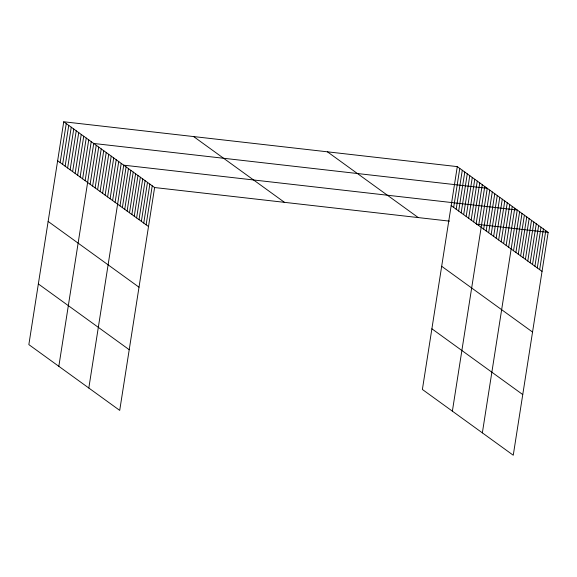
<?xml version="1.0" encoding="UTF-8"?>
<svg xmlns="http://www.w3.org/2000/svg" width="577" height="577" viewBox="0 0 577 577"><rect width="100%" height="100%" fill="white"/><g stroke="black" fill="none" stroke-linecap="round" stroke-linejoin="round"><path stroke-width="0.87" d="M63.744 121.769L28.85 344.613L119.713 410.384L154.614 187.539L63.744 121.769L457.287 166.616L548.15 232.387L513.256 455.231L422.386 389.461L457.287 166.616M60.138 162.577L66.247 123.579M62.641 164.387L68.742 125.389M65.136 166.19L71.245 127.192M67.632 168.001L73.741 129.003M70.134 169.811L76.243 130.813M72.63 171.621L78.739 132.623M75.133 173.425L81.242 134.434M77.628 175.235L83.737 136.237M80.131 177.045L86.233 138.047M82.626 178.856L88.735 139.858M85.129 180.666L91.231 141.668M58.832 366.316L93.734 143.471L487.269 188.318L452.375 411.163M90.127 184.279L96.229 145.281M92.623 186.09L98.732 147.092M95.118 187.9L101.227 148.902M97.621 189.703L103.73 150.705M100.117 191.514L106.226 152.516M102.619 193.324L108.721 154.326M105.115 195.134L111.224 156.136M107.618 196.937L113.719 157.939M110.113 198.748L116.222 159.75M112.616 200.558L118.718 161.56M115.111 202.368L121.22 163.37M88.822 388.018L123.716 165.173L517.259 210.021L482.358 432.865M119.987 205.895L126.096 166.897M122.36 207.612L128.469 168.614M124.74 209.336L130.849 170.338M127.113 211.052L133.222 172.054M129.493 212.776L135.602 173.778M131.866 214.493L137.975 175.495M134.246 216.216L140.355 177.218M136.619 217.933L142.728 178.935M138.999 219.657L145.108 180.659M141.372 221.373L147.481 182.375M143.752 223.097L149.861 184.099M146.125 224.814L152.234 185.816M453.673 207.424L459.782 168.426M456.176 209.235L462.285 170.237M458.672 211.038L464.781 172.047M461.174 212.848L467.283 173.85M463.67 214.658L469.779 175.66M466.173 216.469L472.274 177.471M468.668 218.279L474.777 179.281M471.171 220.082L477.273 181.084M473.667 221.893L479.776 182.895M476.169 223.703L482.271 184.705M478.665 225.513L484.774 186.515M483.663 229.127L489.772 190.129M486.159 230.937L492.268 191.939M488.661 232.747L494.77 193.749M491.157 234.55L497.266 195.553M493.66 236.361L499.761 197.363M496.155 238.171L502.264 199.173M498.658 239.982L504.76 200.984M501.153 241.785L507.262 202.787M503.656 243.595L509.758 204.597M506.152 245.405L512.261 206.407M508.647 247.216L514.756 208.218M513.523 250.743L519.632 211.745M515.903 252.459L522.012 213.461M518.276 254.183L524.385 215.185M520.656 255.899L526.765 216.902M523.029 257.623L529.138 218.625M525.409 259.34L531.518 220.342M527.782 261.064L533.891 222.066M530.162 262.78L536.271 223.782M532.535 264.504L538.644 225.506M534.915 266.221L541.024 227.223M537.288 267.944L543.397 228.946M539.668 269.661L545.777 230.663M154.614 187.539L449.483 221.142M476.472 224.215L548.15 232.387M451.178 205.614L542.041 271.385M327.419 151.816L418.282 217.587M441.679 266.285L532.542 332.049M193.612 136.569L284.483 202.339M431.892 328.796L522.755 394.56M57.642 160.767L148.505 226.537M48.136 221.438L139.007 287.202M38.349 283.949L129.219 349.712"/></g></svg>
